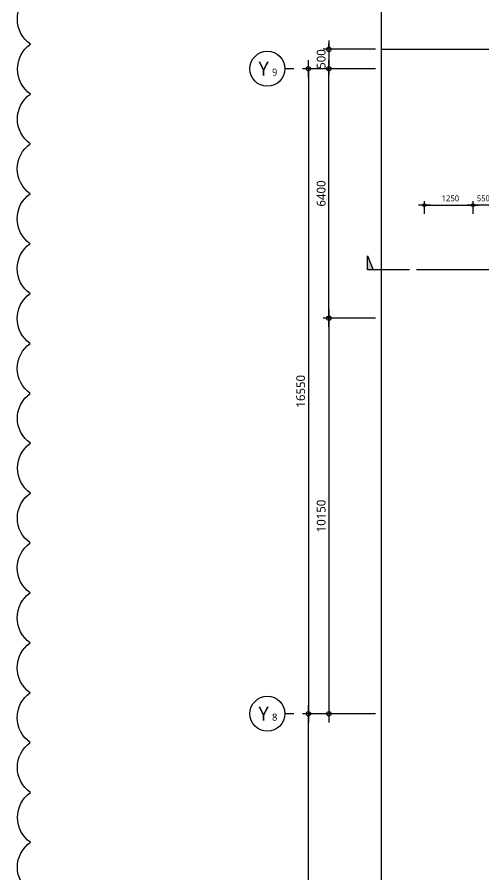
# Model space of a CAD drawing. Header units: millimetres. Extents: x -65167 to 413267, y -17142 to 66587.
# Drawn here: x -65167 to -53197, y 15055 to 37063 of the extents above; entities that cross this region are included whole.
import ezdxf
from ezdxf.enums import TextEntityAlignment as Align

# ---------------------------------------------------------------- set-up
doc = ezdxf.new("R2010")
doc.units = ezdxf.units.MM
doc.header["$LTSCALE"] = 75
doc.header["$MEASUREMENT"] = 0
doc.header["$PDSIZE"] = -10
doc.linetypes.add('CENTER', pattern=[2, 1.25, -0.25, 0.25, -0.25])
doc.layers.get('0').update_dxf_attribs({"linetype": 'CONTINUOUS'})
doc.layers.get('Defpoints').update_dxf_attribs({"color": 171, "linetype": 'CONTINUOUS'})
for name, color, linetype in [('CEN(ST)', 1, 'CENTER'), ('NDIM', 7, 'CONTINUOUS'), ('SYM', 7, 'CONTINUOUS'), ('SYM(AXIS)', 7, 'CONTINUOUS'), ('TEXT(AXIS)', 2, 'CONTINUOUS')]:
    doc.layers.add(name, color=color, linetype=linetype)
doc.layers.add('CHECK', color=30, linetype='CONTINUOUS', plot=False)
doc.styles.add('CGS', font='cgse', dxfattribs={"bigfont": 'cgs'})
doc.styles.add('나눔바른고딕', font='NanumBarunGothic.ttf')
doc.dimstyles.new('NDIM 1200', dxfattribs={"dimscale": 75, "dimtxt": 3, "dimasz": 1, "dimexe": 2, "dimexo": 2, "dimgap": 1, "dimtad": 1, "dimdec": 0, "dimdsep": 46, "dimtxsty": 'CGS', "dimblk": 'DOT0', "dimcen": 1, "dimdle": 8, "dimclrd": 256, "dimclre": 256, "dimclrt": 256, "dimadec": 0, "dimazin": 0, "dimtfac": 1, "dimtdec": 0, "dimtix": 1, "dimtmove": 2, "dimatfit": 3, "dimldrblk": 'DOT0', "dimfxl": 1, "dimtolj": 1, "dimtzin": 0, "dimlwd": -1, "dimlwe": -1, "dimarcsym": 0})

# ---------------------------------------------------------------- blocks, each defined once
blk = doc.blocks.new('A$C2F20087E')
at = {"layer": 'SYM(AXIS)'}
blk.add_line((600, 0), (600, 300), dxfattribs=at)
blk.add_circle((600, 900), 600, dxfattribs=at)
blk = doc.blocks.new('DOT0')
blk.add_line((-3, 0), (3, 0))
at = {"color": 6}
blk.add_circle((0, 0), 0.75, dxfattribs=at)
blk = doc.blocks.new('*D395')
at = {"layer": 'Defpoints', "color": 0, "ltscale": 0.4, "transparency": 16777216}
for p in [(-55822, 35738), (-57697, 19188), (-55822, 19188)]:
    blk.add_point(p, dxfattribs=at)
at = {"layer": 'NDIM', "ltscale": 0.4, "transparency": 16777216}
for p, q in [((-55972, 35738), (-57847, 35738)), ((-57697, 35663), (-57697, 19263)), ((-55972, 19188), (-57847, 19188))]:
    blk.add_line(p, q, dxfattribs=at)
at = {"layer": 'NDIM', "ltscale": 0.4, "transparency": 16777216, "xscale": 75, "yscale": 75, "zscale": 75}
for p, rotation in [((-57697, 35738), 90), ((-57697, 19188), 270)]:
    blk.add_blockref('DOT0', p, dxfattribs=dict(at, rotation=rotation))
at = {"layer": 'NDIM', "ltscale": 0.4, "transparency": 16777216, "insert": (-57894, 27463), "char_height": 225, "attachment_point": 5, "rotation": 90, "style": '나눔바른고딕'}
blk.add_mtext('\\A1;16550', dxfattribs=at)
blk = doc.blocks.new('*D401')
at = {"layer": 'Defpoints', "color": 0, "ltscale": 0.4, "transparency": 16777216}
for p in [(-55822, 29338), (-57172, 19188), (-55822, 19188)]:
    blk.add_point(p, dxfattribs=at)
at = {"layer": 'NDIM', "ltscale": 0.4, "transparency": 16777216}
for p, q in [((-55972, 29338), (-57322, 29338)), ((-57172, 29263), (-57172, 19263)), ((-55972, 19188), (-57322, 19188))]:
    blk.add_line(p, q, dxfattribs=at)
at = {"layer": 'NDIM', "ltscale": 0.4, "transparency": 16777216, "xscale": 75, "yscale": 75, "zscale": 75}
for p, rotation in [((-57172, 29338), 90), ((-57172, 19188), 270)]:
    blk.add_blockref('DOT0', p, dxfattribs=dict(at, rotation=rotation))
at = {"layer": 'NDIM', "ltscale": 0.4, "transparency": 16777216, "insert": (-57369, 24263), "char_height": 225, "attachment_point": 5, "rotation": 90, "style": '나눔바른고딕'}
blk.add_mtext('\\A1;10150', dxfattribs=at)
blk = doc.blocks.new('*D402')
at = {"layer": 'Defpoints', "color": 0, "ltscale": 0.4, "transparency": 16777216}
for p in [(-57172, 35738), (-55822, 35738), (-55822, 29338)]:
    blk.add_point(p, dxfattribs=at)
at = {"layer": 'NDIM', "ltscale": 0.4, "transparency": 16777216}
for p, q in [((-55972, 35738), (-57322, 35738)), ((-57172, 29413), (-57172, 35663)), ((-55972, 29338), (-57322, 29338))]:
    blk.add_line(p, q, dxfattribs=at)
at = {"layer": 'NDIM', "ltscale": 0.4, "transparency": 16777216, "xscale": 75, "yscale": 75, "zscale": 75}
for p, rotation in [((-57172, 35738), 90), ((-57172, 29338), 270)]:
    blk.add_blockref('DOT0', p, dxfattribs=dict(at, rotation=rotation))
at = {"layer": 'NDIM', "ltscale": 0.4, "transparency": 16777216, "insert": (-57369, 32538), "char_height": 225, "attachment_point": 5, "rotation": 90, "style": '나눔바른고딕'}
blk.add_mtext('\\A1;6400', dxfattribs=at)
blk = doc.blocks.new('*D403')
at = {"layer": 'Defpoints', "color": 0, "ltscale": 0.4, "transparency": 16777216}
for p in [(-55822, 36237), (-57172, 35738), (-55822, 35738)]:
    blk.add_point(p, dxfattribs=at)
at = {"layer": 'NDIM', "ltscale": 0.4, "transparency": 16777216}
for p, q in [((-57172, 36312), (-57172, 36387)), ((-55972, 36237), (-57322, 36237)), ((-57172, 36237), (-57172, 35738)), ((-55972, 35738), (-57322, 35738)), ((-57172, 35663), (-57172, 35588))]:
    blk.add_line(p, q, dxfattribs=at)
at = {"layer": 'NDIM', "ltscale": 0.4, "transparency": 16777216, "xscale": 75, "yscale": 75, "zscale": 75}
for p, rotation in [((-57172, 36237), 270), ((-57172, 35738), 90)]:
    blk.add_blockref('DOT0', p, dxfattribs=dict(at, rotation=rotation))
at = {"layer": 'NDIM', "ltscale": 0.4, "transparency": 16777216, "insert": (-57369, 35988), "char_height": 225, "attachment_point": 5, "rotation": 90, "style": '나눔바른고딕'}
blk.add_mtext('\\A1;500', dxfattribs=at)
blk = doc.blocks.new('*D595')
at = {"layer": 'Defpoints', "color": 0, "ltscale": 0.4, "transparency": 16777216}
for p in [(-53472, 32241), (-53472, 31916), (-52922, 31916)]:
    blk.add_point(p, dxfattribs=at)
at = {"layer": 'NDIM', "ltscale": 0.4, "transparency": 16777216}
for p, q in [((-53472, 32016), (-53472, 32341)), ((-52972, 32241), (-53422, 32241)), ((-52922, 32016), (-52922, 32341))]:
    blk.add_line(p, q, dxfattribs=at)
at = {"layer": 'NDIM', "ltscale": 0.4, "transparency": 16777216, "xscale": 50, "yscale": 50, "zscale": 50, "rotation": 180}
blk.add_blockref('DOT0', (-53472, 32241), dxfattribs=at)
at = {"layer": 'NDIM', "ltscale": 0.4, "transparency": 16777216, "xscale": 50, "yscale": 50, "zscale": 50}
blk.add_blockref('DOT0', (-52922, 32241), dxfattribs=at)
at = {"layer": 'NDIM', "ltscale": 0.4, "transparency": 16777216, "insert": (-53210, 32413), "char_height": 150, "attachment_point": 5, "style": '나눔바른고딕'}
blk.add_mtext('\\A1;550', dxfattribs=at)
blk = doc.blocks.new('*D610')
at = {"layer": 'Defpoints', "color": 0, "ltscale": 0.4, "transparency": 16777216}
for p in [(-57697, 19188), (-55822, 19188), (-55822, 8188)]:
    blk.add_point(p, dxfattribs=at)
at = {"layer": 'NDIM', "ltscale": 0.4, "transparency": 16777216}
for p, q in [((-55972, 19188), (-57847, 19188)), ((-57697, 8263), (-57697, 19113)), ((-55972, 8188), (-57847, 8188))]:
    blk.add_line(p, q, dxfattribs=at)
at = {"layer": 'NDIM', "ltscale": 0.4, "transparency": 16777216, "xscale": 75, "yscale": 75, "zscale": 75}
for p, rotation in [((-57697, 19188), 90), ((-57697, 8188), 270)]:
    blk.add_blockref('DOT0', p, dxfattribs=dict(at, rotation=rotation))
at = {"layer": 'NDIM', "ltscale": 0.4, "transparency": 16777216, "insert": (-57894, 13688), "char_height": 225, "attachment_point": 5, "rotation": 90, "style": '나눔바른고딕'}
blk.add_mtext('\\A1;11000', dxfattribs=at)
blk = doc.blocks.new('*D1354')
at = {"layer": 'Defpoints', "color": 0, "ltscale": 0.4, "transparency": 16777216}
for p in [(-53472, 32241), (-54722, 31916), (-53472, 31916)]:
    blk.add_point(p, dxfattribs=at)
at = {"layer": 'NDIM', "ltscale": 0.4, "transparency": 16777216}
for p, q in [((-54722, 32016), (-54722, 32341)), ((-54672, 32241), (-53522, 32241)), ((-53472, 32016), (-53472, 32341))]:
    blk.add_line(p, q, dxfattribs=at)
at = {"layer": 'NDIM', "ltscale": 0.4, "transparency": 16777216, "xscale": 50, "yscale": 50, "zscale": 50, "rotation": 180}
blk.add_blockref('DOT0', (-54722, 32241), dxfattribs=at)
at = {"layer": 'NDIM', "ltscale": 0.4, "transparency": 16777216, "xscale": 50, "yscale": 50, "zscale": 50}
blk.add_blockref('DOT0', (-53472, 32241), dxfattribs=at)
at = {"layer": 'NDIM', "ltscale": 0.4, "transparency": 16777216, "insert": (-54056, 32413), "char_height": 150, "attachment_point": 5, "style": '나눔바른고딕'}
blk.add_mtext('\\A1;1250', dxfattribs=at)
blk = doc.blocks.new('A$C1AFB1B41')
at = {"layer": 'SYM'}
blk.add_hatch(color=256, dxfattribs=at).paths.add_polyline_path([(2000, 500), (1800, 0), (2000, 0)])
for p, q in [((2000, 500), (1800, 0)), ((2000, 0), (2000, 500)), ((0, 0), (250, 0)), ((500, 0), (2000, 0))]:
    blk.add_line(p, q, dxfattribs=at)

msp = doc.modelspace()

# ---------------------------------------------------------------- linework, layer by layer
at = {"layer": 'CEN(ST)', "ltscale": 10000}
msp.add_line((-55822, 36237.5), (-37122, 36237.5), dxfattribs=at)
at = {"layer": 'CHECK'}
msp.add_lwpolyline([(-64828.8, 14610.4, -0.5205671), (-64824.8, 15889.6, -0.5205671), (-64826.8, 17168.4, -0.5205671), (-64830.3, 18448.1, -0.5205671), (-64832.6, 19728.5, -0.5205671), (-64833.3, 21009.3, -0.5205671), (-64832.6, 22290.1, -0.5205671), (-64830.4, 23570.5, -0.5205671), (-64826.8, 24850.2, -0.5205671), (-64824.8, 26129, -0.5205671), (-64828.8, 27408.2, -0.5205671), (-64831.7, 28688.3, -0.5205671), (-64833.1, 29969, -0.5205671), (-64833.1, 31249.9, -0.5205671), (-64831.6, 32530.5, -0.5205671), (-64828.7, 33810.6, -0.5205671), (-64824.6, 35089.8, -0.5205671), (-64827, 36368.6, -0.5205671), (-64830.5, 37648.3, -0.5205671)], format="xyb", dxfattribs=at)
at = {"layer": 'Defpoints'}
msp.add_line((-39843.6, 30579.1), (-54743.2, 30579.1), dxfattribs=at)
at = {"layer": 'Defpoints', "ltscale": 10000}
msp.add_lwpolyline([(-55822, 37837.5), (-37122, 37837.5), (-37122, 6362.5), (-55822, 6362.5)], close=True, dxfattribs=at)

# ---------------------------------------------------------------- block references
at = {"xscale": 0.75, "yscale": 0.75, "zscale": 0.75, "rotation": 89.99999999999932}
for p in [(-58072, 35287.5), (-58072, 18737.5)]:
    msp.add_blockref('A$C2F20087E', p, dxfattribs=at)
at = {"layer": 'SYM', "xscale": -0.7200000000000014, "yscale": 0.7200000000000014, "zscale": 0.7200000000000014}
msp.add_blockref('A$C1AFB1B41', (-54743.2, 30579.1), dxfattribs=at)

# ---------------------------------------------------------------- texts
at = {"layer": 'TEXT(AXIS)', "style": '나눔바른고딕'}
for s, height, p in [('Y', 360, (-58845.7, 35740.5)), ('9', 180, (-58561.3, 35650.5)), ('Y', 360, (-58845.7, 19190.5)), ('8', 180, (-58561.3, 19100.5))]:
    msp.add_text(s, height=height, dxfattribs=at).set_placement(p, align=Align.MIDDLE)

# ---------------------------------------------------------------- dimensions: what is measured, and where the dimension line sits
at = {"layer": 'NDIM', "ltscale": 0.4}
for base, p1, p2, angle, picture, middle in [((-57172, 35737.5), (-55822, 36237.5), (-55822, 35737.5), 270, '*D403', (-57369.1, 35987.5)), ((-57697, 19187.5), (-55822, 35737.5), (-55822, 19187.5), 270, '*D395', (-57894.3, 27462.5)), ((-57172, 35737.5), (-55822, 29337.5), (-55822, 35737.5), 90, '*D402', (-57369.3, 32537.5)), ((-57172, 19187.5), (-55822, 29337.5), (-55822, 19187.5), 270, '*D401', (-57369.1, 24262.5)), ((-57697, 19187.5), (-55822, 8187.5), (-55822, 19187.5), 90, '*D610', (-57894.1, 13687.5))]:
    dim = msp.add_linear_dim(base=base, p1=p1, p2=p2, angle=angle, dimstyle='NDIM 1200', override={"dimtxsty": '나눔바른고딕'}, dxfattribs=at)
    dim.commit()
    dim.dimension.update_dxf_attribs({"geometry": picture, "text_midpoint": middle})
for p1, angle, picture, middle in [((-54722, 31915.8), 0, '*D1354', (-54056.3, 32413.5)), ((-52922, 31915.8), 180, '*D595', (-53209.7, 32413.5))]:
    dim = msp.add_linear_dim(base=(-53472, 32241), p1=p1, p2=(-53472, 31915.8), angle=angle, dimstyle='NDIM 1200', override={"dimscale": 50, "dimtxsty": '나눔바른고딕'}, dxfattribs=at)
    dim.commit()
    dim.dimension.update_dxf_attribs({"geometry": picture, "text_midpoint": middle, "dimtype": 160})

doc.saveas('drawing.dxf')
